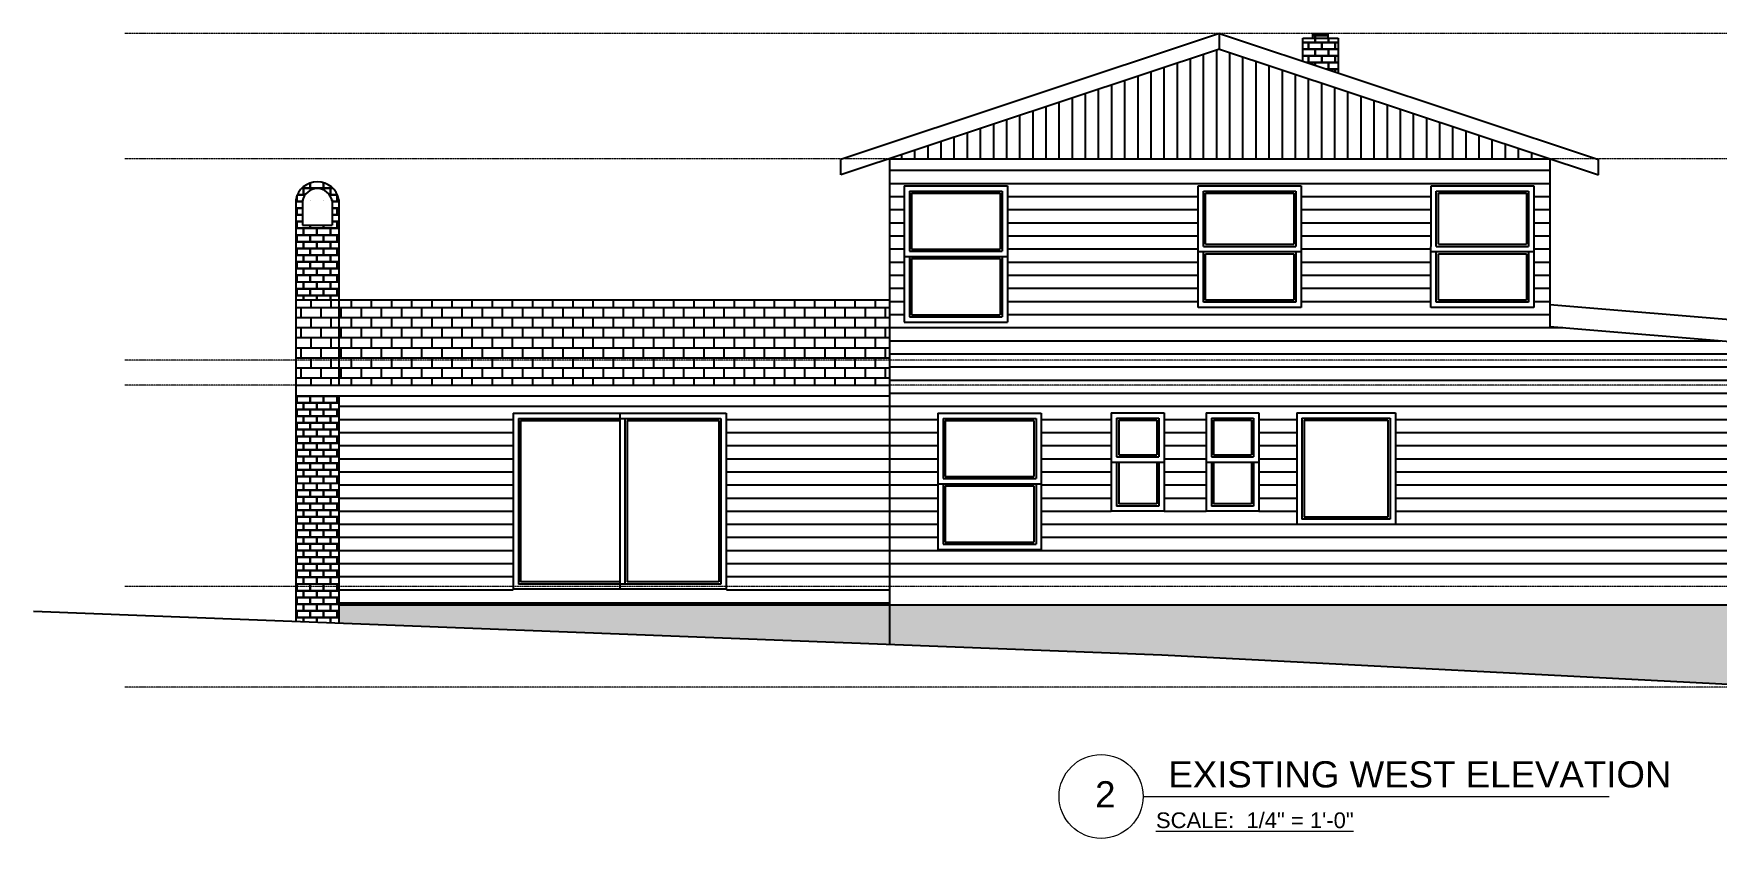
# Model space of a CAD drawing. Header units: inches. Extents: x 7651 to 43489, y -26 to 4346.
# Drawn here: x 7802 to 8604, y 1359 to 1743 of the extents above; entities that cross this region are included whole.
import ezdxf

# ---------------------------------------------------------------- set-up
doc = ezdxf.new("R2010")
doc.units = ezdxf.units.IN
doc.header["$LTSCALE"] = 0.5
doc.header["$MEASUREMENT"] = 0
doc.linetypes.add('Grid Line 1_2_', pattern=[0.875, 0.5, -0.125, 0.125, -0.125])
doc.layers.add('A-GENM', color=13, linetype='Continuous', lineweight=9)
doc.layers.add('S-Text', color=3, linetype='Continuous', lineweight=0)
doc.styles.add('ARIAL', font='arial.ttf')
pattern_1 = [(180, (-27515.589, 296.398), (-4e-16, -6.25), [])]

msp = doc.modelspace()

# ---------------------------------------------------------------- hatches: boundary and pattern name
h = msp.add_hatch()
h.set_pattern_fill('AR-B816C', color=247, scale=0.4)
h.set_pattern_definition([(0, (-0.124, 311.45), (3.2, 3.2), [6.25, -0.15]), (0, (-3.324, 311.6), (3.2, 3.2), [6.25, -0.15]), (90, (-0.124, 311.45), (-3.2, 3.2), [-3.35, 3.05]), (90, (-0.274, 311.45), (-3.2, 3.2), [-3.35, 3.05])])
h.paths.add_polyline_path([(8423.49, 1740.71), (8406.65, 1740.71), (8406.65, 1729.66), (8423.49, 1724.06)])
h.paths.add_polyline_path([(8418.61, 1742.83), (8411.35, 1742.83), (8411.35, 1740.71), (8418.61, 1740.71)])
h = msp.add_hatch()
h.set_pattern_fill('ANSI31', scale=50, angle=45)
h.set_pattern_definition([(90, (-27515.589, 296.398), (-6.25, 0), [])])
h.paths.add_polyline_path([(8367.03, 1735.45), (8209.74, 1683.18), (8524.31, 1683.18)])
h = msp.add_hatch()
h.set_pattern_fill('ANSI31', scale=50, angle=135)
h.set_pattern_definition(pattern_1)
h.paths.add_polyline_path([(8524.31, 1683.18), (8209.74, 1683.18), (8209.74, 1587.17), (8716.51, 1587.17), (8524.31, 1603.17)])
h.paths.add_polyline_path([(8356.86, 1670.23), (8405.85, 1670.23), (8405.85, 1612.24), (8356.85, 1612.24)], flags=16)
h.paths.add_polyline_path([(8403.34, 1638.86), (8403.34, 1614.75), (8359.36, 1614.75), (8359.36, 1638.86)], flags=0)
h.paths.add_polyline_path([(8360.36, 1637.86), (8402.34, 1637.86), (8402.34, 1615.75), (8360.35, 1615.75)], flags=0)
h.paths.add_polyline_path([(8359.36, 1641.37), (8359.37, 1667.72), (8403.34, 1667.72), (8403.34, 1641.37)], flags=0)
h.paths.add_polyline_path([(8360.36, 1642.36), (8360.37, 1666.73), (8402.34, 1666.73), (8402.34, 1642.36)], flags=0)
h.paths.add_polyline_path([(8266.01, 1605.23), (8216.75, 1605.23), (8216.75, 1670.24), (8266.01, 1670.24)], flags=16)
h.paths.add_polyline_path([(8263.5, 1636.55), (8263.5, 1607.74), (8219.26, 1607.74), (8219.26, 1636.55)], flags=0)
h.paths.add_polyline_path([(8262.5, 1608.73), (8220.26, 1608.73), (8220.26, 1635.55), (8262.5, 1635.55)], flags=0)
h.paths.add_polyline_path([(8263.5, 1639.06), (8219.26, 1639.06), (8219.26, 1667.73), (8263.5, 1667.73)], flags=0)
h.paths.add_polyline_path([(8262.5, 1640.05), (8220.26, 1640.05), (8220.26, 1666.73), (8262.5, 1666.73)], flags=0)
h.paths.add_polyline_path([(8467.72, 1670.23), (8516.71, 1670.23), (8516.71, 1612.24), (8467.7, 1612.24)], flags=16)
h.paths.add_polyline_path([(8514.2, 1638.86), (8514.2, 1614.75), (8470.21, 1614.75), (8470.22, 1638.86)], flags=0)
h.paths.add_polyline_path([(8470.22, 1641.37), (8470.23, 1667.72), (8514.2, 1667.72), (8514.2, 1641.37)], flags=0)
h.paths.add_polyline_path([(8471.22, 1637.86), (8513.2, 1637.86), (8513.2, 1615.75), (8471.21, 1615.75)], flags=0)
h.paths.add_polyline_path([(8471.22, 1642.36), (8471.22, 1666.73), (8513.2, 1666.73), (8513.2, 1642.36)], flags=0)
h.paths.add_polyline_path([(8716.51, 1587.17), (8209.74, 1587.17), (8209.74, 1575.18), (8860.65, 1575.18)])
h.paths.add_polyline_path([(8831.27, 1575.18), (8209.74, 1575.18), (8209.74, 1479.17), (8831.27, 1479.17)])
h.paths.add_polyline_path([(8450.73, 1508.76), (8403.74, 1508.76), (8403.74, 1562), (8450.73, 1562)], flags=16)
h.paths.add_polyline_path([(8448.22, 1511.27), (8406.25, 1511.27), (8406.25, 1559.49), (8448.22, 1559.49)], flags=0)
h.paths.add_polyline_path([(8447.23, 1512.27), (8407.25, 1512.27), (8407.25, 1558.5), (8447.23, 1558.5)], flags=0)
h.paths.add_polyline_path([(8619.62, 1562), (8660.89, 1562), (8660.89, 1508.74), (8619.62, 1508.74)], flags=16)
h.paths.add_polyline_path([(8622.13, 1559.49), (8658.38, 1559.49), (8658.38, 1511.25), (8622.13, 1511.25)], flags=0)
h.paths.add_polyline_path([(8623.13, 1558.5), (8657.38, 1558.5), (8657.38, 1512.25), (8623.13, 1512.25)], flags=0)
h.paths.add_polyline_path([(8385.72, 1515.06), (8360.59, 1515.06), (8360.59, 1562.05), (8385.72, 1562.05)], flags=16)
h.paths.add_polyline_path([(8383.21, 1517.57), (8363.1, 1517.57), (8363.1, 1559.54), (8383.21, 1559.54)], flags=0)
h.paths.add_polyline_path([(8382.22, 1518.57), (8364.1, 1518.57), (8364.1, 1558.54), (8382.22, 1558.54)], flags=0)
h.paths.add_polyline_path([(8340.59, 1515.06), (8315.45, 1515.06), (8315.45, 1562.05), (8340.59, 1562.05)], flags=16)
h.paths.add_polyline_path([(8338.08, 1517.57), (8317.96, 1517.57), (8317.96, 1559.54), (8338.08, 1559.54)], flags=0)
h.paths.add_polyline_path([(8337.08, 1518.57), (8318.96, 1518.57), (8318.96, 1558.54), (8337.08, 1558.54)], flags=0)
h.paths.add_polyline_path([(8752.11, 1562), (8793.37, 1562), (8793.37, 1508.74), (8752.11, 1508.74)], flags=16)
h.paths.add_polyline_path([(8754.62, 1559.49), (8790.86, 1559.49), (8790.86, 1511.25), (8754.62, 1511.25)], flags=0)
h.paths.add_polyline_path([(8755.61, 1558.5), (8789.86, 1558.5), (8789.86, 1512.25), (8755.61, 1512.25)], flags=0)
h.paths.add_polyline_path([(8282.08, 1496.86), (8232.82, 1496.86), (8232.82, 1561.87), (8282.08, 1561.87)], flags=16)
h.paths.add_polyline_path([(8279.57, 1528.18), (8279.57, 1499.37), (8235.33, 1499.37), (8235.33, 1528.18)], flags=0)
h.paths.add_polyline_path([(8279.57, 1530.69), (8235.33, 1530.69), (8235.33, 1559.36), (8279.57, 1559.36)], flags=0)
h.paths.add_polyline_path([(8278.58, 1500.37), (8236.33, 1500.37), (8236.33, 1527.18), (8278.58, 1527.18)], flags=0)
h.paths.add_polyline_path([(8278.58, 1531.69), (8236.33, 1531.69), (8236.33, 1558.36), (8278.58, 1558.36)], flags=0)
h = msp.add_hatch()
h.set_pattern_fill('AR-B816C', color=247, scale=0.4)
h.set_pattern_definition([(0, (-27515.589, 296.3982), (3.2, 3.2), [6.25, -0.15]), (0, (-27518.789, 296.5482), (3.2, 3.2), [6.25, -0.15]), (90, (-27515.589, 296.3982), (-3.2, 3.2), [-3.35, 3.05]), (90, (-27515.739, 296.3982), (-3.2, 3.2), [-3.35, 3.05])])
edge = h.paths.add_edge_path()
edge.add_arc((7937.25, 1661.74), 10.43, 10.3945, 169.6055)
edge.add_line((7927, 1663.62), (7927, 1615.8))
edge.add_line((7927, 1615.8), (7947.51, 1615.8))
edge.add_line((7947.51, 1615.8), (7947.51, 1663.62))
edge = h.paths.add_edge_path(flags=16)
edge.add_line((7930.24, 1651.45), (7930.24, 1663.3))
edge.add_arc((7937.25, 1661.74), 7.19, 12.52956, 167.47044, ccw=False)
edge.add_line((7944.27, 1663.3), (7944.27, 1651.45))
edge.add_line((7944.27, 1651.45), (7930.24, 1651.45))
h.paths.add_polyline_path([(7947.51, 1570.17), (7927, 1570.17), (7927, 1479.17), (7947.51, 1479.17)])
h.paths.add_polyline_path([(7947.51, 1479.17), (7927, 1479.17), (7927, 1462.5), (7947.47, 1461.7), (7947.51, 1466.44), (7947.51, 1470.28)])
h = msp.add_hatch()
h.set_pattern_fill('AR-B816', color=198, scale=0.6)
h.set_pattern_definition([(0, (-0.124, 311.45), (0, 4.8), []), (90, (-0.124, 311.45), (-4.8, 4.8), [4.8, -4.8])])
h.paths.add_polyline_path([(8209.74, 1615.8), (7947.51, 1615.8), (7947.51, 1587.17), (8209.74, 1587.17)])
h.paths.add_polyline_path([(8209.74, 1587.17), (7947.51, 1587.17), (7947.51, 1575.18), (8209.74, 1575.18)])
h.paths.add_polyline_path([(7947.51, 1587.17), (7927, 1587.17), (7927, 1575.18), (7947.51, 1575.18)])
h.paths.add_polyline_path([(7947.51, 1615.8), (7927, 1615.8), (7927, 1587.17), (7947.51, 1587.17)])
h = msp.add_hatch()
h.set_pattern_fill('ANSI31', scale=50, angle=135)
h.set_pattern_definition(pattern_1)
h.paths.add_polyline_path([(7947.51, 1479.17), (8030.58, 1479.17), (8030.58, 1561.66), (8132.07, 1561.66), (8132.07, 1479.17), (8209.74, 1479.17), (8209.74, 1570.17), (7947.51, 1570.17)])
h.paths.add_polyline_path([(7947.51, 1479.17), (7947.51, 1470.28), (8209.74, 1470.28), (8209.74, 1479.17), (8132.07, 1479.17), (8132.07, 1477.65), (8030.58, 1477.65), (8030.58, 1479.17)])
h = msp.add_hatch()
h.set_pattern_fill('AR-CONC', scale=0.4)
h.set_pattern_definition([(50, (-27515.589, 296.3982), (2.86904073, -0.25100854), [0.3, -3.3]), (355, (-27515.589, 296.3982), (-0.55500533, 3.00876853), [0.24, -2.64]), (100.4514445, (-27515.35, 296.3773), (2.31403539, 2.75775996), [0.25496077, -2.80456845]), (46.1842, (-27515.589, 297.1982), (4.26896532, -0.66207712), [0.45, -4.95]), (96.635635, (-27515.2332, 297.143), (3.7386478, 3.8964744), [0.38244137, -4.20685504]), (351.184164, (-27515.589, 297.198), (3.7386478, 3.8964744), [0.36, -3.96]), (21, (-27515.189, 296.9982), (2.38762821, -1.61047556), [0.3, -3.3]), (326, (-27515.189, 296.9982), (0.97326133, 2.90060018), [0.24, -2.64]), (71.451445, (-27514.99, 296.864), (3.3608895, 1.29012461), [0.25496076, -2.80456845]), (37.5, (-27515.589, 296.3982), (0.04863942, 1.331575415), [0, -2.608, 0, -2.68, 0, -2.65]), (7.5, (-27515.589, 296.3982), (1.05227815, 1.57764685), [0, -1.528, 0, -2.548, 0, -1.01]), (327.5, (-27516.481, 296.3982), (2.135289745, -0.090219487), [0, -1, 0, -3.12, 0, -4.14]), (317.5, (-27516.881, 296.3982), (2.33274468, 0.40041993), [0, -1.3, 0, -2.072, 0, -2.94])])
h.paths.add_polyline_path([(8831.27, 1470.28), (8209.74, 1470.28), (8209.74, 1451.52), (8339.45, 1446.48), (8636.03, 1431.17), (8831.27, 1431.17)])
h.paths.add_polyline_path([(8209.74, 1470.28), (7947.51, 1470.28), (7947.51, 1461.7), (8209.74, 1451.52)])
h.paths.add_polyline_path([(8831.27, 1431.17), (8636.03, 1431.17), (8694.67, 1428.14), (8831.27, 1418.1)])

# ---------------------------------------------------------------- linework, layer by layer
at = {"color": 2}
for p, q in [((8367.03, 1742.83), (8186.54, 1682.85)), ((8367.03, 1735.45), (8367.03, 1742.83)), ((8367.03, 1742.83), (8547.51, 1682.85)), ((8406.65, 1729.66), (8406.65, 1740.71)), ((8406.65, 1740.71), (8423.49, 1740.71)), ((8411.35, 1740.71), (8411.35, 1742.83)), ((8411.35, 1742.83), (8418.61, 1742.83)), ((8418.61, 1742.83), (8418.61, 1740.71)), ((8423.49, 1740.71), (8423.49, 1724.06)), ((8367.03, 1735.45), (8186.54, 1675.47)), ((8367.03, 1735.45), (8547.51, 1675.47)), ((8209.74, 1683.18), (8209.74, 1451.52)), ((8209.74, 1683.18), (8524.31, 1683.18)), ((8524.31, 1683.18), (8524.31, 1603.17)), ((8186.54, 1675.47), (8186.54, 1682.85)), ((8547.51, 1675.47), (8547.51, 1682.85)), ((8216.75, 1670.24), (8266.01, 1670.24)), ((8216.75, 1670.24), (8216.75, 1605.23)), ((8219.26, 1667.73), (8263.5, 1667.73)), ((8219.26, 1667.73), (8219.26, 1639.06)), ((8263.5, 1667.73), (8263.5, 1639.06)), ((8266.01, 1670.24), (8266.01, 1605.24)), ((8356.85, 1612.24), (8356.86, 1670.23)), ((8356.86, 1670.23), (8405.85, 1670.23)), ((8359.36, 1641.37), (8359.37, 1667.72)), ((8359.37, 1667.72), (8403.34, 1667.72)), ((8403.34, 1667.72), (8403.34, 1641.37)), ((8405.85, 1670.23), (8405.85, 1612.24)), ((8467.7, 1612.24), (8467.72, 1670.23)), ((8467.72, 1670.23), (8516.71, 1670.23)), ((8470.22, 1641.37), (8470.23, 1667.72)), ((8470.23, 1667.72), (8514.2, 1667.72)), ((8514.2, 1667.72), (8514.2, 1641.37)), ((8516.71, 1670.23), (8516.71, 1612.24)), ((7927, 1663.62), (7927, 1462.5)), ((7930.24, 1663.62), (7930.24, 1651.45)), ((7944.27, 1663.62), (7944.27, 1651.45)), ((7947.51, 1663.62), (7947.51, 1575.18)), ((8220.26, 1666.73), (8262.5, 1666.73)), ((8220.26, 1666.73), (8220.26, 1640.05)), ((8262.5, 1666.73), (8262.5, 1640.05)), ((8360.36, 1642.36), (8360.37, 1666.73)), ((8360.37, 1666.73), (8402.34, 1666.73)), ((8402.34, 1666.73), (8402.34, 1642.36)), ((8471.22, 1666.73), (8513.2, 1666.73)), ((8471.22, 1642.36), (8471.22, 1666.73)), ((8513.2, 1666.73), (8513.2, 1642.36)), ((7930.24, 1651.45), (7944.27, 1651.45)), ((8216.75, 1636.55), (8266.01, 1636.55)), ((8219.26, 1639.06), (8263.5, 1639.06)), ((8219.26, 1636.55), (8219.26, 1607.74)), ((8220.26, 1640.05), (8262.5, 1640.05)), ((8220.26, 1635.55), (8220.26, 1608.73)), ((8220.26, 1635.55), (8262.5, 1635.55)), ((8262.5, 1635.55), (8262.5, 1608.73)), ((8263.5, 1636.55), (8263.5, 1607.74)), ((8356.85, 1638.86), (8405.85, 1638.86)), ((8359.36, 1641.37), (8403.34, 1641.37)), ((8359.36, 1614.75), (8359.36, 1638.86)), ((8360.35, 1615.75), (8360.36, 1637.86)), ((8360.36, 1642.36), (8402.34, 1642.36)), ((8360.36, 1637.86), (8402.34, 1637.86)), ((8402.34, 1637.86), (8402.34, 1615.75)), ((8403.34, 1638.86), (8403.34, 1614.75)), ((8467.71, 1638.86), (8516.71, 1638.86)), ((8470.21, 1614.75), (8470.22, 1638.86)), ((8470.22, 1641.37), (8514.2, 1641.37)), ((8471.21, 1615.75), (8471.22, 1637.86)), ((8471.22, 1642.36), (8513.2, 1642.36)), ((8471.22, 1637.86), (8513.2, 1637.86)), ((8513.2, 1637.86), (8513.2, 1615.75)), ((8514.2, 1638.86), (8514.2, 1614.75)), ((8209.74, 1615.8), (7927, 1615.8)), ((8405.85, 1612.24), (8356.85, 1612.24)), ((8403.34, 1614.75), (8359.36, 1614.75)), ((8402.34, 1615.75), (8360.35, 1615.75)), ((8516.71, 1612.24), (8467.7, 1612.24)), ((8514.2, 1614.75), (8470.21, 1614.75)), ((8513.2, 1615.75), (8471.21, 1615.75)), ((8524.31, 1613.6), (8897.58, 1582.53)), ((8216.75, 1605.23), (8266.01, 1605.23)), ((8219.26, 1607.74), (8263.5, 1607.74)), ((8220.26, 1608.73), (8262.5, 1608.73)), ((8524.31, 1603.17), (8897.58, 1572.1)), ((7927, 1575.18), (8209.74, 1575.18)), ((7927, 1570.17), (8209.74, 1570.17)), ((7947.51, 1570.17), (7947.51, 1461.7)), ((8030.53, 1561.89), (8132.02, 1561.89)), ((8030.53, 1561.89), (8030.53, 1477.88)), ((8033.04, 1559.38), (8129.51, 1559.38)), ((8033.04, 1559.38), (8033.04, 1480.39)), ((8034.04, 1558.38), (8081.28, 1558.38)), ((8034.04, 1558.38), (8034.04, 1481.39)), ((8081.28, 1561.89), (8081.28, 1477.88)), ((8083.79, 1559.38), (8083.79, 1480.39)), ((8084.78, 1558.38), (8128.52, 1558.38)), ((8084.78, 1558.38), (8084.78, 1481.39)), ((8128.52, 1558.38), (8128.52, 1481.39)), ((8129.51, 1559.38), (8129.51, 1480.39)), ((8132.02, 1561.89), (8132.02, 1477.88)), ((8232.82, 1561.87), (8282.08, 1561.87)), ((8232.82, 1561.87), (8232.82, 1496.86)), ((8235.33, 1559.36), (8279.57, 1559.36)), ((8235.33, 1559.36), (8235.33, 1530.69)), ((8236.33, 1558.36), (8278.58, 1558.36)), ((8236.33, 1558.36), (8236.33, 1531.69)), ((8278.58, 1558.36), (8278.58, 1531.69)), ((8279.57, 1559.36), (8279.57, 1530.69)), ((8282.08, 1561.87), (8282.08, 1496.88)), ((8315.45, 1562.05), (8340.59, 1562.05)), ((8315.45, 1562.05), (8315.45, 1515.06)), ((8315.45, 1562.05), (8340.59, 1562.05)), ((8315.45, 1562.05), (8315.45, 1515.06)), ((8317.96, 1559.54), (8338.08, 1559.54)), ((8317.96, 1559.54), (8338.08, 1559.54)), ((8317.96, 1559.54), (8317.96, 1541.07)), ((8318.96, 1558.54), (8337.08, 1558.54)), ((8318.96, 1558.54), (8337.08, 1558.54)), ((8318.96, 1558.54), (8318.96, 1542.06)), ((8337.08, 1558.54), (8337.08, 1542.06)), ((8338.08, 1559.54), (8338.08, 1541.07)), ((8340.59, 1562.05), (8340.59, 1515.06)), ((8340.59, 1562.05), (8340.59, 1515.06)), ((8360.59, 1562.05), (8385.72, 1562.05)), ((8360.59, 1562.05), (8360.59, 1515.06)), ((8360.59, 1562.05), (8385.72, 1562.05)), ((8360.59, 1562.05), (8360.59, 1515.06)), ((8363.1, 1559.54), (8383.21, 1559.54)), ((8363.1, 1559.54), (8383.21, 1559.54)), ((8363.1, 1559.54), (8363.1, 1541.07)), ((8364.1, 1558.54), (8382.22, 1558.54)), ((8364.1, 1558.54), (8382.22, 1558.54)), ((8364.1, 1558.54), (8364.1, 1542.06)), ((8382.22, 1558.54), (8382.22, 1542.06)), ((8383.21, 1559.54), (8383.21, 1541.07)), ((8385.72, 1562.05), (8385.72, 1515.06)), ((8385.72, 1562.05), (8385.72, 1515.06)), ((8403.74, 1562), (8450.73, 1562)), ((8403.74, 1562), (8403.74, 1508.76)), ((8406.25, 1559.49), (8448.22, 1559.49)), ((8406.25, 1559.49), (8406.25, 1511.27)), ((8407.25, 1558.5), (8447.23, 1558.5)), ((8407.25, 1558.5), (8407.25, 1512.27)), ((8447.23, 1558.5), (8447.23, 1512.27)), ((8448.22, 1559.49), (8448.22, 1511.27)), ((8450.73, 1562), (8450.73, 1508.76)), ((8317.96, 1541.07), (8338.08, 1541.07)), ((8318.96, 1542.06), (8337.08, 1542.06)), ((8363.1, 1541.07), (8383.21, 1541.07)), ((8364.1, 1542.06), (8382.22, 1542.06)), ((8236.33, 1531.69), (8278.58, 1531.69)), ((8315.45, 1538.56), (8340.59, 1538.56)), ((8317.96, 1538.56), (8317.96, 1517.57)), ((8318.96, 1538.56), (8318.96, 1518.57)), ((8337.08, 1538.56), (8337.08, 1518.57)), ((8338.08, 1538.56), (8338.08, 1517.57)), ((8360.59, 1538.56), (8385.72, 1538.56)), ((8363.1, 1538.56), (8363.1, 1517.57)), ((8364.1, 1538.56), (8364.1, 1518.57)), ((8382.22, 1538.56), (8382.22, 1518.57)), ((8383.21, 1538.56), (8383.21, 1517.57)), ((8232.82, 1528.18), (8282.08, 1528.18)), ((8235.33, 1530.69), (8279.57, 1530.69)), ((8235.33, 1528.18), (8235.33, 1499.37)), ((8236.33, 1527.18), (8236.33, 1500.37)), ((8236.33, 1527.18), (8278.58, 1527.18)), ((8278.58, 1527.18), (8278.58, 1500.37)), ((8279.57, 1528.18), (8279.57, 1499.37)), ((8340.59, 1515.06), (8315.45, 1515.06)), ((8340.59, 1515.06), (8315.45, 1515.06)), ((8338.08, 1517.57), (8317.96, 1517.57)), ((8338.08, 1517.57), (8317.96, 1517.57)), ((8337.08, 1518.57), (8318.96, 1518.57)), ((8337.08, 1518.57), (8318.96, 1518.57)), ((8385.72, 1515.06), (8360.59, 1515.06)), ((8385.72, 1515.06), (8360.59, 1515.06)), ((8383.21, 1517.57), (8363.1, 1517.57)), ((8383.21, 1517.57), (8363.1, 1517.57)), ((8382.22, 1518.57), (8364.1, 1518.57)), ((8382.22, 1518.57), (8364.1, 1518.57)), ((8450.73, 1508.76), (8403.74, 1508.76)), ((8448.22, 1511.27), (8406.25, 1511.27)), ((8447.23, 1512.27), (8407.25, 1512.27)), ((8235.33, 1499.37), (8279.57, 1499.37)), ((8236.33, 1500.37), (8278.58, 1500.37)), ((8232.82, 1496.86), (8282.08, 1496.86)), ((8132.02, 1477.88), (8030.53, 1477.88)), ((8129.51, 1480.39), (8033.04, 1480.39)), ((8081.28, 1481.39), (8034.04, 1481.39)), ((8128.52, 1481.39), (8084.78, 1481.39)), ((8339.45, 1446.48), (7802.13, 1467.35)), ((8831.27, 1470.28), (7947.51, 1470.28)), ((8694.67, 1428.14), (8339.45, 1446.48))]:
    msp.add_line(p, q, dxfattribs=at)
for radius in [10.43, 7.19]:
    msp.add_arc((7937.25, 1661.74), radius, 10.3945, 169.6055, dxfattribs=at)
at = {"layer": 'A-GENM', "linetype": 'Grid Line 1_2_'}
for p, q in [((8967.14, 1742.83), (7845.59, 1742.83)), ((8967.14, 1683.18), (7845.59, 1683.18)), ((8967.14, 1587.17), (7845.59, 1587.17)), ((8967.14, 1575.18), (7845.59, 1575.18)), ((8967.14, 1479.17), (7845.59, 1479.17)), ((8967.14, 1431.17), (7845.59, 1431.17))]:
    msp.add_line(p, q, dxfattribs=at)
at = {"layer": 'S-Text'}
msp.add_line((8330.57, 1379.1), (8552.59, 1379.1), dxfattribs=at)
msp.add_circle((8310.57, 1379.1), 20, dxfattribs=at)

# ---------------------------------------------------------------- texts
at = {"layer": 'S-Text', "attachment_point": 1, "style": 'ARIAL'}
for s, width, insert, char_height in [('EXISTING WEST ELEVATION', 352.8487, (8342.59, 1395.89), 12.5), ('2', 352.8487, (8307.73, 1386.36), 12.5), ('\\A1;{\\LSCALE:  1/4" = 1\'-0"}', 247.2622, (8336.71, 1371.49), 7.5)]:
    msp.add_mtext_dynamic_manual_height_columns(s, width=width, gutter_width=5, heights=[0], dxfattribs=dict(at, insert=insert, char_height=char_height))

doc.saveas('drawing.dxf')
